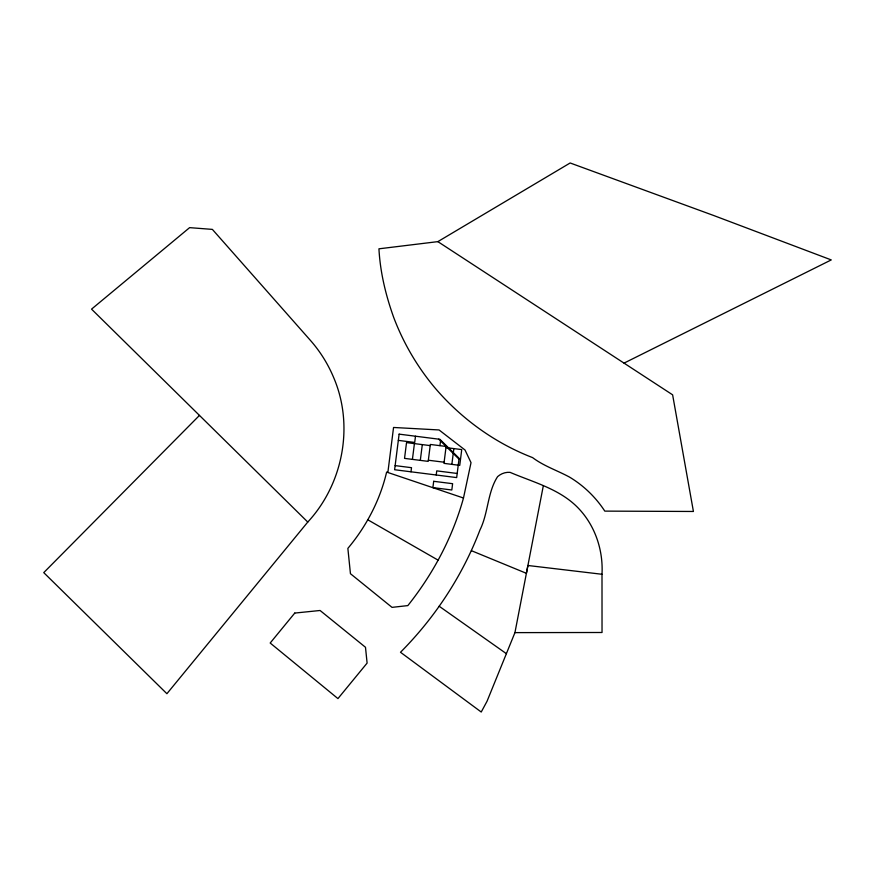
<?xml version="1.0" encoding="UTF-8"?>
<svg xmlns="http://www.w3.org/2000/svg" width="875" height="875" viewBox="0 0 875 875"><rect width="100%" height="100%" fill="white"/><g stroke="black" fill="none" stroke-linecap="round" stroke-linejoin="round"><path stroke-width="1.31" d="M387.866 472.489L393.553 427.47L439.064 429.953L465.019 450.002L471.023 462.656L463.488 498.017C452.648 537.195 433.125 573.869 407.837 605.598L392.033 607.37L350.448 573.705L347.867 548.384C366.352 526.323 380.067 500.161 386.63 472.073L463.488 498.017M410.988 471.811L411.512 467.688L395.139 465.609M412.42 459.375L414.422 443.603M415.494 436.22L414.706 442.444L398.333 440.377M420.306 460.381L422.308 444.598M436.231 474.994L436.745 470.87L457.188 473.462M439.939 445.637L440.53 440.945M451.861 464.363L453.852 448.591M543.298 485.877L514.938 632.625L487.047 701.247L481.228 712.02L400.498 652.269C434.995 617.586 462.536 575.728 479.992 529.911C488.338 513.089 487.419 492.308 497.602 476.623C501.036 473.605 505.498 471.975 510.07 472.358C533.444 482.311 560.044 489.081 578.277 508.102C595.131 525.602 603.323 550.167 602 574.273L602.033 632.494L514.938 632.625M307.77 522.058C343.197 483.864 354.298 425.283 333.528 377.245A134.509 134.509 0 0 0 310.286 340.233L212.373 229.392L189.613 227.642L91.547 309.137L307.77 522.058L166.906 693.711L43.75 572.622L199.467 415.406M437.861 241.631L672.623 394.833L693.416 511.47L604.8 511.12C595.755 497.262 583.625 485.516 569.406 477.028C557.145 470.422 543.834 466.08 532.58 457.603C494.637 442.958 460.808 418.392 434.547 387.395A243.972 243.972 0 0 1 393.717 317.472C385.798 295.378 380.188 272.3 378.941 248.817L437.861 241.631L570.15 162.98L713.989 215.622L831.25 259.919L624.028 363.125M602 574.273L527.909 565.491L526.411 573.322L471.406 550.681M430.194 445.605L406.536 442.608L404.534 458.38L428.203 461.377L430.336 444.456L446.108 446.447L443.975 463.367L459.747 465.369L461.738 449.586L445.966 447.595M428.345 460.228L444.117 462.219M367.773 519.772L438.113 560.153M439.162 606.233L506.384 653.669M438.725 439.152L459.003 459.167M399.12 434.142L394.614 469.733L456.673 477.586L459.113 458.27L439.895 439.305L399.12 434.142M433.694 481.305L432.895 487.605L451.817 490L452.616 483.689L433.694 481.305M294.766 613.069L270.189 643.016L337.947 698.6L367.106 663.086L365.488 647.281L320.075 610.487L294.766 613.069"/></g></svg>
